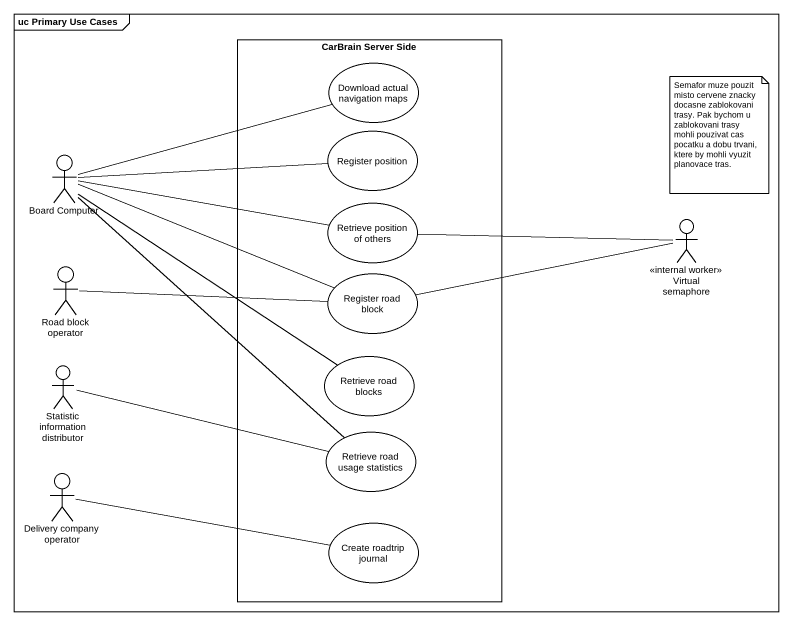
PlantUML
@startuml
mainframe uc Primary Use Cases
rectangle "CarBrain Server Side" as CarBrain_Server_Side {
  usecase "Download actual navigation maps" as Download_actual_navigation
  usecase "Register position" as Register_position
  usecase "Retrieve position of others" as Retrieve_position_of_others
  usecase "Register road block" as Register_road_block
  usecase "Retrieve road blocks" as Retrieve_road_blocks
  usecase "Retrieve road usage statistics" as Retrieve_road_usage
  usecase "Create roadtrip journal" as Create_roadtrip_journal
}
actor "Board Computer" as Board_Computer
actor "Virtual semaphore" as Virtual_semaphore <<internal worker>>
actor "Road block operator" as Road_block_operator
actor "Statistic information distributor" as Statistic_information
actor "Delivery company operator" as Delivery_company_operator
Board_Computer -right- Download_actual_navigation
Board_Computer -right- Register_position
Board_Computer -right- Retrieve_position_of_others
Board_Computer -right- Register_road_block
Board_Computer -- Retrieve_road_blocks
Board_Computer -- Retrieve_road_usage
Virtual_semaphore -left- Retrieve_position_of_others
Virtual_semaphore -left- Register_road_block
Road_block_operator -right- Register_road_block
Statistic_information -right- Retrieve_road_usage
Delivery_company_operator -right- Create_roadtrip_journal
note as N1
  Semafor muze pouzit misto cervene znacky docasne zablokovani trasy. Pak bychom u zablokovani trasy mohli pouzivat cas pocatku a dobu trvani, ktere by mohli vyuzit planovace tras.
end note
@enduml
